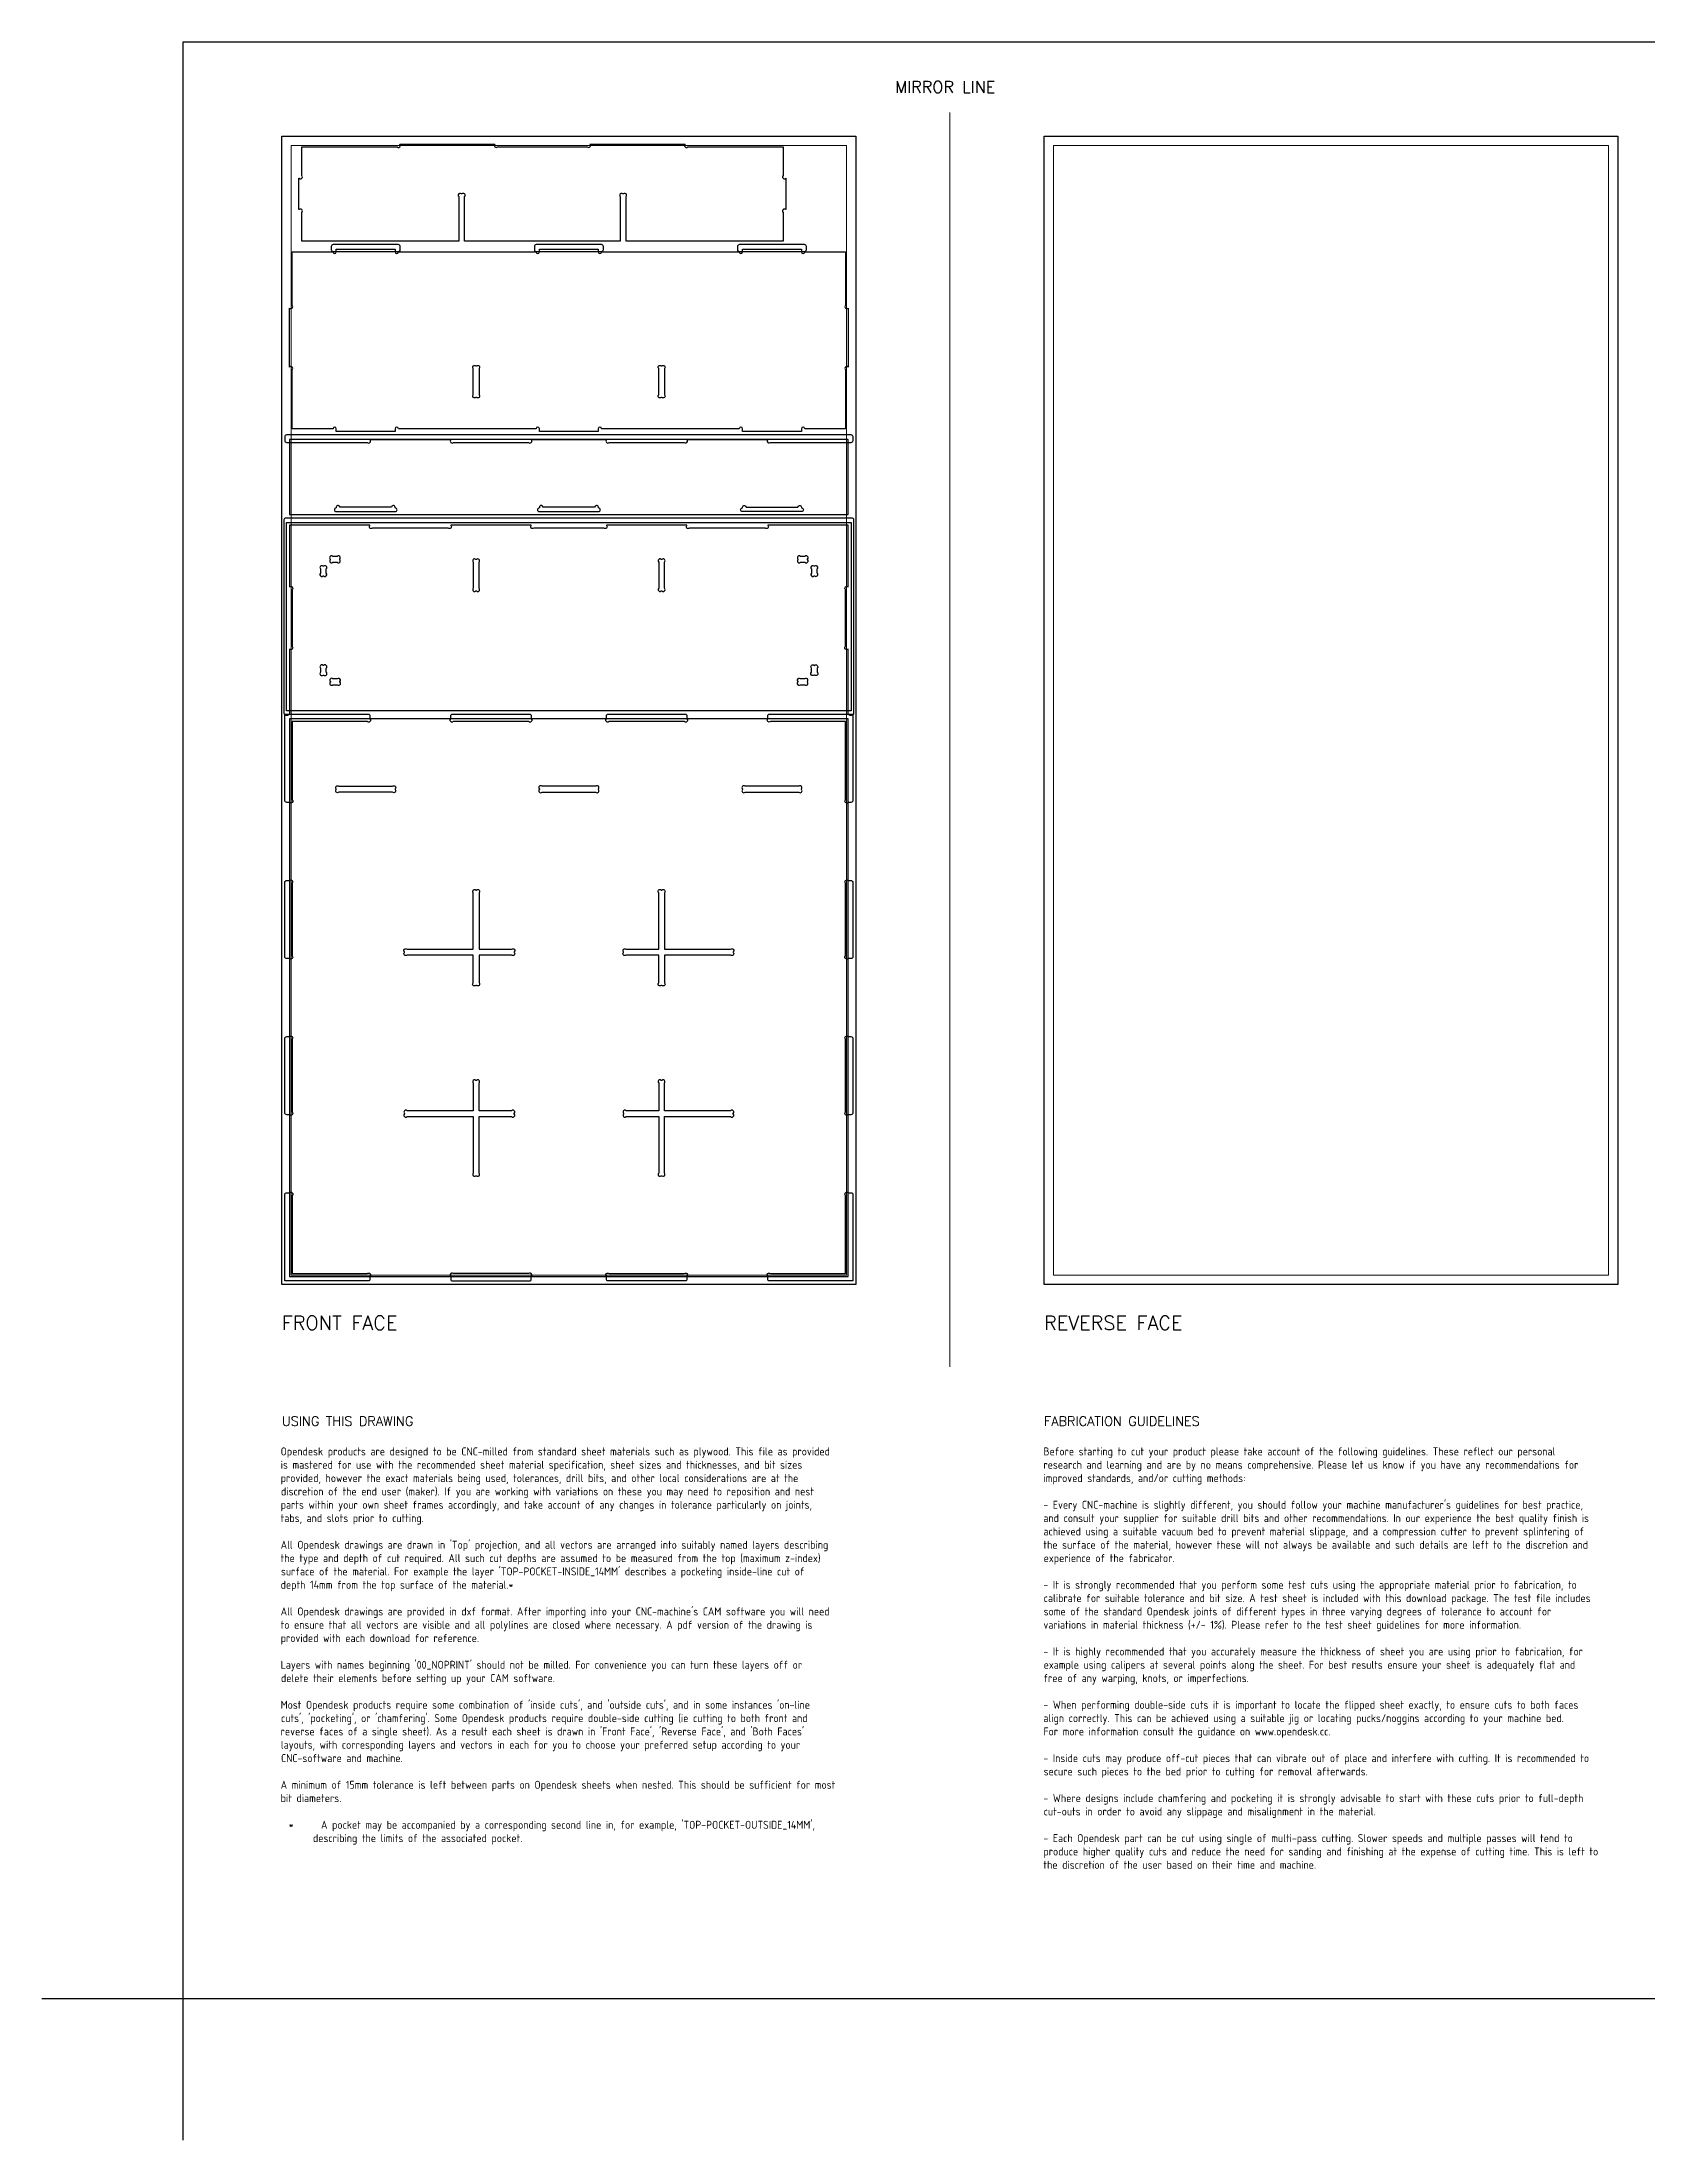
# Model space of a CAD drawing. Header units: millimetres. Extents: x -300 to 5880, y -300 to 4158.
# Drawn here: x -300 to 3112, y -300 to 4158 of the extents above; entities that cross this region are included whole.
import ezdxf
from ezdxf.enums import TextEntityAlignment as Align

# ---------------------------------------------------------------- set-up
doc = ezdxf.new("R2010")
doc.units = ezdxf.units.MM
doc.layers.add('00-NOPRINT_TEXT', color=7, linetype='Continuous', lineweight=25)
doc.layers.add('00_NOPRINT_TOLERANCE', color=7, linetype='Continuous', lineweight=5)
for name, color, linetype, lineweight, true_color in [('BOARD_$TH-NOMINAL', 3, 'Continuous', 30, 0x00ff00), ('TOP-CUT-INSIDE_12.000MM', 3, 'Continuous', 25, 0x00ff04), ('TOP-CUT-OUTSIDE_12.000MM', 60, 'Continuous', 25, 0xa0ff00), ('TOP-POCKET-INSIDE_3.000MM', 140, 'Continuous', 25, 0x00c8ff), ('TOP-POCKET-INSIDE_6.000MM', 6, 'Continuous', 25, 0xff00e0)]:
    doc.layers.add(name, color=color, linetype=linetype, lineweight=lineweight, true_color=true_color)
doc.styles.add('OD-ISOCP-17_240', font='isocp.shx')
doc.styles.add('OD-ISOCP-17_241', font='isocp.shx')
doc.styles.add('OD-ISOCP-17_242', font='isocp.shx')
doc.styles.add('OD-ISOCP-17_243', font='isocp.shx')
doc.styles.add('OD-ISOCP-17_244', font='isocp.shx')
doc.styles.add('OD-ISOCP-17_245', font='isocp.shx')
doc.styles.add('OD-ISOCP-17_246', font='isocp.shx')
doc.styles.add('OD-ISOCP-17_247', font='isocp.shx')
doc.styles.add('OD-ISOCP-17_248', font='isocp.shx')
doc.styles.add('OD-ISOCP-17_249', font='isocp.shx')
doc.styles.add('OD-ISOCP-17_250', font='isocp.shx')
doc.styles.add('OD-ISOCP-17_251', font='isocp.shx')
doc.styles.add('OD-ISOCP-17_252', font='isocp.shx')
doc.styles.add('OD-ISOCP-17_253', font='isocp.shx')
doc.styles.add('OD-ISOCP-17_254', font='isocp.shx')
doc.styles.add('OD-ISOCP-17_255', font='isocp.shx')
doc.styles.add('OD-ISOCP-17_256', font='isocp.shx')
doc.styles.add('OD-ISOCP-17_257', font='isocp.shx')
doc.styles.add('OD-ISOCP-17_258', font='isocp.shx')
doc.styles.add('OD-ISOCP-17_259', font='isocp.shx')
doc.styles.add('OD-ISOCP-17_260', font='isocp.shx')
doc.styles.add('OD-ISOCP-17_261', font='isocp.shx')
doc.styles.add('OD-ISOCP-17_262', font='isocp.shx')
doc.styles.add('OD-ISOCP-17_263', font='isocp.shx')
doc.styles.add('OD-ISOCP-17_264', font='isocp.shx')
doc.styles.add('OD-ISOCP-17_265', font='isocp.shx')
doc.styles.add('OD-ISOCP-17_266', font='isocp.shx')
doc.styles.add('OD-ISOCP-17_267', font='isocp.shx')
doc.styles.add('OD-ISOCP-17_268', font='isocp.shx')
doc.styles.add('OD-ISOCP-17_269', font='isocp.shx')
doc.styles.add('OD-ISOCP-17_270', font='isocp.shx')
doc.styles.add('OD-ISOCP-17_271', font='isocp.shx')
doc.styles.add('OD-ISOCP-17_272', font='isocp.shx')
doc.styles.add('OD-ISOCP-17_273', font='isocp.shx')
doc.styles.add('OD-ISOCP-17_274', font='isocp.shx')
doc.styles.add('OD-ISOCP-17_275', font='isocp.shx')
doc.styles.add('OD-ISOCP-17_276', font='isocp.shx')
doc.styles.add('OD-ISOCP-17_277', font='isocp.shx')
doc.styles.add('OD-ISOCP-17_278', font='isocp.shx')
doc.styles.add('OD-ISOCP-17_279', font='isocp.shx')
doc.styles.add('OD-ISOCP-17_280', font='isocp.shx')
doc.styles.add('OD-ISOCP-17_281', font='isocp.shx')
doc.styles.add('OD-ISOCP-17_282', font='isocp.shx')
doc.styles.add('OD-ISOCP-17_283', font='isocp.shx')
doc.styles.add('OD-ISOCP-17_284', font='isocp.shx')
doc.styles.add('OD-ISOCP-17_285', font='isocp.shx')
doc.styles.add('OD-ISOCP-17_286', font='isocp.shx')
doc.styles.add('OD-ISOCP-17_287', font='isocp.shx')
doc.styles.add('OD-ISOCP-17_288', font='isocp.shx')
doc.styles.add('OD-SIMPLEX-20_87', font='simplex.shx')
doc.styles.add('OD-SIMPLEX-20_88', font='simplex.shx')
doc.styles.add('OD-SIMPLEX-25_89', font='simplex.shx')
doc.styles.add('OD-SIMPLEX-30_88', font='simplex.shx')
doc.styles.add('OD-SIMPLEX-30_89', font='simplex.shx')

# ---------------------------------------------------------------- blocks, each defined once
blk = doc.blocks.new('Borders Opendesk_7')
at = {"layer": '00-NOPRINT_TEXT'}
for p, q in [((0, 4158), (5880, 4158)), ((0, 0), (0, 4158)), ((0, 0), (-300, 0)), ((0, -300), (0, 0)), ((5880, 0), (0, 0))]:
    blk.add_line(p, q, dxfattribs=at)
at = {"layer": '00_NOPRINT_TOLERANCE', "ltscale": 0.379043}
blk.add_line((1630, 1343.2), (1630, 4008), dxfattribs=at)
at = {"layer": '00_NOPRINT_TOLERANCE', "ltscale": 0.379202}
for p, q in [((210, 3958), (1430, 3958)), ((210, 1518), (210, 3958)), ((1430, 3958), (1430, 1518)), ((1830, 3958), (3050, 3958)), ((1830, 1518), (1830, 3958)), ((3050, 3958), (3050, 1518)), ((1430, 1518), (210, 1518)), ((3050, 1518), (1830, 1518))]:
    blk.add_line(p, q, dxfattribs=at)
at = {"layer": '00_NOPRINT_TOLERANCE', "ltscale": 0.380876}
for p, q in [((230, 3938), (1410, 3938)), ((1850, 3938), (3030, 3938)), ((1410, 1538), (230, 1538)), ((3030, 1538), (1850, 1538))]:
    blk.add_line(p, q, dxfattribs=at)
at = {"layer": '00_NOPRINT_TOLERANCE', "ltscale": 0.380023}
for p, q in [((230, 1538), (230, 3938)), ((1410, 3938), (1410, 1538)), ((1850, 1538), (1850, 3938)), ((3030, 3938), (3030, 1538))]:
    blk.add_line(p, q, dxfattribs=at)
at = {"layer": 'BOARD_$TH-NOMINAL'}
for p, q in [((210, 3958), (1430, 3958)), ((210, 1518), (210, 3958)), ((1430, 3958), (1430, 1518)), ((1830, 3958), (3050, 3958)), ((1830, 1518), (1830, 3958)), ((3050, 3958), (3050, 1518)), ((1430, 1518), (210, 1518)), ((3050, 1518), (1830, 1518))]:
    blk.add_line(p, q, dxfattribs=at)
at = {"layer": '00-NOPRINT_TEXT', "style": 'OD-SIMPLEX-25_89'}
blk.add_text('MIRROR LINE', height=25, dxfattribs=at).set_placement((1513.3, 4049.9))
at = {"layer": '00-NOPRINT_TEXT', "color": 7}
for s, height, style, p in [('FRONT FACE', 30, 'OD-SIMPLEX-30_89', (210, 1451.3)), ('REVERSE FACE', 30, 'OD-SIMPLEX-30_88', (1830, 1451.3)), ('USING THIS DRAWING', 20, 'OD-SIMPLEX-20_88', (210, 1237.4)), ('FABRICATION GUIDELINES', 20, 'OD-SIMPLEX-20_87', (1830, 1237.4))]:
    blk.add_text(s, height=height, dxfattribs=dict(at, style=style)).set_placement(p, align=Align.TOP_LEFT)
for s, style, p in [('Opendesk products are designed to be CNC-milled from standard sheet materials such as plywood. This file as provided', 'OD-ISOCP-17_265', (207.4, 1154.7)), ('Before starting to cut your product please take account of the following guidelines. These reflect our personal', 'OD-ISOCP-17_240', (1828.7, 1154.7)), ('is mastered for use with the recommended sheet material specification, sheet sizes and thicknesses, and bit sizes', 'OD-ISOCP-17_266', (207.4, 1126.3)), ('provided, however the exact materials being used, tolerances, drill bits, and other local considerations are at the', 'OD-ISOCP-17_267', (207.4, 1098)), ('research and learning and are by no means comprehensive. Please let us know if you have any recommendations for', 'OD-ISOCP-17_241', (1828.7, 1126.3)), ('improved standards, and/or cutting methods:', 'OD-ISOCP-17_242', (1828.7, 1098)), ('discretion of the end user (maker). If you are working with variations on these you may need to reposition and nest', 'OD-ISOCP-17_268', (208.1, 1069.7)), ('tabs, and slots prior to cutting.', 'OD-ISOCP-17_270', (207.4, 1013)), ('parts within your own sheet frames accordingly, and take account of any changes in tolerance particularly on joints,', 'OD-ISOCP-17_269', (207.4, 1041.3)), ("- Every CNC-machine is slightly different, you should follow your machine manufacturer's guidelines for best practice,", 'OD-ISOCP-17_243', (1828.7, 1041.3)), ('and consult your supplier for suitable drill bits and other recommendations. In our experience the best quality finish is', 'OD-ISOCP-17_244', (1828.7, 1013)), ('achieved using a suitable vacuum bed to prevent material slippage, and a compression cutter to prevent splintering of', 'OD-ISOCP-17_245', (1828.7, 984.7)), ('the type and depth of cut required. All such cut depths are assumed to be measured from the top (maximum z-index)', 'OD-ISOCP-17_272', (207.4, 928)), ("All Opendesk drawings are drawn in 'Top' projection, and all vectors are arranged into suitably named layers describing", 'OD-ISOCP-17_271', (207.4, 956.3)), ('the surface of the material, however these will not always be available and such details are left to the discretion and', 'OD-ISOCP-17_246', (1828.7, 956.3)), ('experience of the fabricator.', 'OD-ISOCP-17_247', (1829.2, 928)), ("surface of the material. For example the layer 'TOP-POCKET-INSIDE_14MM' describes a pocketing inside-line cut of", 'OD-ISOCP-17_273', (208, 899.7)), ('depth 14mm from the top surface of the material.*', 'OD-ISOCP-17_274', (207.4, 871.3)), ('- It is strongly recommended that you perform some test cuts using the appropriate material prior to fabrication, to', 'OD-ISOCP-17_248', (1828.7, 871.3)), ('calibrate for suitable tolerance and bit size. A test sheet is included with this download package. The test file includes', 'OD-ISOCP-17_249', (1829.3, 843)), ('to ensure that all vectors are visible and all polylines are closed where necessary. A pdf version of the drawing is', 'OD-ISOCP-17_276', (207.4, 786.3)), ("All Opendesk drawings are provided in dxf format. After importing into your CNC-machine's CAM software you will need", 'OD-ISOCP-17_275', (207.4, 814.7)), ('variations in material thickness (+/- 1%). Please refer to the test sheet guidelines for more information.', 'OD-ISOCP-17_251', (1828.7, 786.3)), ('some of the standard Opendesk joints of different types in three varying degrees of tolerance to account for', 'OD-ISOCP-17_250', (1829.2, 814.7)), ('provided with each download for reference.', 'OD-ISOCP-17_277', (207.4, 758)), ("Layers with names beginning '00_NOPRINT' should not be milled. For convenience you can turn these layers off or", 'OD-ISOCP-17_278', (207.4, 701.3)), ('- It is highly recommended that you accurately measure the thickness of sheet you are using prior to fabrication, for', 'OD-ISOCP-17_252', (1828.7, 729.7)), ('example using calipers at several points along the sheet. For best results ensure your sheet is adequately flat and', 'OD-ISOCP-17_253', (1829.2, 701.3)), ('delete their elements before setting up your CAM software.', 'OD-ISOCP-17_279', (208.1, 673)), ('free of any warping, knots, or imperfections.', 'OD-ISOCP-17_254', (1828.7, 673)), ("Most Opendesk products require some combination of 'inside cuts', and 'outside cuts', and in some instances 'on-line", 'OD-ISOCP-17_280', (207.4, 616.3)), ('- When performing double-side cuts it is important to locate the flipped sheet exactly, to ensure cuts to both faces', 'OD-ISOCP-17_255', (1828.7, 616.3)), ("reverse faces of a single sheet). As a result each sheet is drawn in 'Front Face', 'Reverse Face', and 'Both Faces'", 'OD-ISOCP-17_282', (207.4, 559.7)), ("cuts', 'pocketing', or 'chamfering'. Some Opendesk products require double-side cutting (ie cutting to both front and", 'OD-ISOCP-17_281', (208.1, 588)), ('align correctly. This can be achieved using a suitable jig or locating pucks/noggins according to your machine bed.', 'OD-ISOCP-17_256', (1828.7, 588)), ('layouts, with corresponding layers and vectors in each for you to choose your preferred setup according to your', 'OD-ISOCP-17_283', (207.8, 531.3)), ('For more information consult the guidance on www.opendesk.cc.', 'OD-ISOCP-17_257', (1828.7, 559.7)), ('CNC-software and machine.', 'OD-ISOCP-17_284', (208.2, 503)), ('- Inside cuts may produce off-cut pieces that can vibrate out of place and interfere with cutting. It is recommended to', 'OD-ISOCP-17_258', (1828.7, 503)), ('secure such pieces to the bed prior to cutting for removal afterwards.', 'OD-ISOCP-17_259', (1829.2, 474.7)), ('A minimum of 15mm tolerance is left between parts on Opendesk sheets when nested. This should be sufficient for most', 'OD-ISOCP-17_285', (207.4, 446.3)), ('bit diameters.', 'OD-ISOCP-17_286', (207.4, 418)), ('- Where designs include chamfering and pocketing it is strongly advisable to start with these cuts prior to full-depth', 'OD-ISOCP-17_260', (1828.7, 418)), ('cut-outs in order to avoid any slippage and misalignment in the material.', 'OD-ISOCP-17_261', (1829.3, 389.7)), ("*      A pocket may be accompanied by a corresponding second line in, for example, 'TOP-POCKET-OUTSIDE_14MM',", 'OD-ISOCP-17_287', (224.4, 361.3)), ('describing the limits of the associated pocket.', 'OD-ISOCP-17_288', (276.1, 333)), ('- Each Opendesk part can be cut using single of multi-pass cutting. Slower speeds and multiple passes will tend to', 'OD-ISOCP-17_262', (1828.7, 333)), ('produce higher quality cuts and reduce the need for sanding and finishing at the expense of cutting time. This is left to', 'OD-ISOCP-17_263', (1828.7, 304.7)), ('the discretion of the user based on their time and machine.', 'OD-ISOCP-17_264', (1828.7, 276.3))]:
    blk.add_text(s, height=17, dxfattribs=dict(at, style=style)).set_placement(p)

msp = doc.modelspace()

# ---------------------------------------------------------------- linework, layer by layer
at = {"layer": 'TOP-CUT-INSIDE_12.000MM'}
for points in [[(297.7, 3023.6), (298.7, 3023.6, 1), (304.4, 3029.3), (304.4, 3038.3, 1), (298.7, 3044), (297.7, 3044, 1), (292, 3038.3), (292, 3029.3, 1), (297.7, 3023.6)], [(1327.4, 3058.2), (1327.4, 3059.3, 1), (1321.7, 3065), (1312.6, 3065, 1), (1307, 3059.3), (1307, 3058.2, 1), (1312.6, 3052.6), (1321.7, 3052.6, 1), (1327.4, 3058.2)], [(1335.6, 3038.3), (1335.6, 3029.3, 1), (1341.3, 3023.6), (1342.3, 3023.6, 1), (1348, 3029.3), (1348, 3038.3, 1), (1342.3, 3044), (1341.3, 3044, 1), (1335.6, 3038.3)], [(1348, 2818.6, -1), (1342.3, 2812.9), (1341.3, 2812.9, -1), (1335.6, 2818.6), (1335.6, 2827.7, -1), (1341.3, 2833.3), (1342.3, 2833.3, -1), (1348, 2827.7), (1348, 2818.6)], [(333.4, 2798), (333.4, 2799.1, 1), (327.7, 2804.7), (318.6, 2804.7, 1), (313, 2799.1), (313, 2798, 1), (318.6, 2792.3), (327.7, 2792.3, 1), (333.4, 2798)], [(1327, 2798), (1327, 2799.1, 1), (1321.4, 2804.7), (1312.3, 2804.7, 1), (1306.6, 2799.1), (1306.6, 2798, 1), (1312.3, 2792.3), (1321.4, 2792.3, 1), (1327, 2798)]]:
    msp.add_lwpolyline(points, format="xyb", dxfattribs=at)
for points in [[(318.3, 3065, 1), (312.6, 3059.3), (312.6, 3058.2, 1), (318.3, 3052.6), (327.4, 3052.6, 1), (333, 3058.2), (333, 3059.3, 1), (327.4, 3065)], [(292, 2818.6, 1), (297.7, 2812.9), (298.7, 2812.9, 1), (304.4, 2818.6), (304.4, 2827.7, 1), (298.7, 2833.3), (297.7, 2833.3, 1), (292, 2827.7)]]:
    msp.add_lwpolyline(points, format="xyb", close=True, dxfattribs=at)
at = {"layer": 'TOP-CUT-OUTSIDE_12.000MM'}
for points in [[(252.3, 3874), (252.3, 3935), (454.8, 3935, 1.000002), (460.5, 3940.7), (460.5, 3941), (662.7, 3941), (662.7, 3940.7, 1), (668.3, 3935), (859.2, 3935, 1), (864.9, 3940.7), (864.9, 3941), (1067.1, 3941), (1067.1, 3940.7, 1.000002), (1072.7, 3935), (1275.3, 3935), (1275.3, 3874, 1), (1280.9, 3868.3), (1281.3, 3868.3), (1281.3, 3801.7), (1280.9, 3801.7, 0.999998), (1275.3, 3796), (1275.3, 3735), (941.6, 3735), (941.6, 3829.3, 1), (935.9, 3835), (934.8, 3835, 1), (929.2, 3829.3), (929.2, 3735), (598.4, 3735), (598.4, 3829.3, 1), (592.7, 3835), (591.6, 3835, 1), (586, 3829.3), (586, 3735), (252.3, 3735), (252.3, 3796, 0.999998), (246.6, 3801.7), (246.3, 3801.7), (246.3, 3868.3), (246.6, 3868.3, 1), (252.3, 3874)], [(1189.2, 3336, 1), (1182.2, 3336), (889.6, 3336, 1), (882.6, 3336), (882.6, 3330), (757.4, 3330), (757.4, 3336, 1), (750.4, 3336), (457.8, 3336, 1), (450.8, 3336), (450.8, 3330), (325.7, 3330), (325.7, 3336, 1), (318.7, 3336), (232, 3336), (232, 3461.7, 1), (226.3, 3467.3), (226, 3467.3), (226, 3592.7), (226.3, 3592.7, 1), (232, 3598.3), (232, 3712), (318.7, 3712, 1), (325.7, 3712), (325.7, 3718), (450.8, 3718), (450.8, 3712, 0.999784), (457.8, 3712), (750.4, 3712, 1), (757.4, 3712), (757.4, 3718), (882.6, 3718), (882.6, 3712, 1), (889.6, 3712), (1182.2, 3712, 1.000003), (1189.2, 3712), (1189.2, 3718), (1314.3, 3718), (1314.3, 3712, 0.999905), (1321.3, 3712), (1408, 3712), (1408, 3598.3, 1), (1413.6, 3592.7), (1414, 3592.7), (1414, 3467.3), (1413.6, 3467.3, 1), (1408, 3461.7), (1408, 3336), (1321.3, 3336, 1), (1314.3, 3336), (1314.3, 3330), (1189.2, 3330), (1189.2, 3336)]]:
    msp.add_lwpolyline(points, format="xyb", dxfattribs=at)
for points in [[(226, 3313), (226, 3154), (1414, 3154), (1414, 3313)], [(1420, 2737), (220, 2737), (220, 3137), (1420, 3137)], [(1414, 2720), (226, 2720), (226, 1535), (1414, 1535)]]:
    msp.add_lwpolyline(points, close=True, dxfattribs=at)
at = {"layer": 'TOP-POCKET-INSIDE_3.000MM'}
for points in [[(460.8, 3716, -0.414214), (456.8, 3712), (319.7, 3712, -0.414214), (315.7, 3716), (315.7, 3724, -0.414214), (319.7, 3728), (456.8, 3728, -0.414214), (460.8, 3724)], [(892.6, 3724), (892.6, 3716, -0.414214), (888.6, 3712), (751.4, 3712, -0.414214), (747.4, 3716), (747.4, 3724, -0.414214), (751.4, 3728), (888.6, 3728, -0.414214)], [(1179.2, 3716), (1179.2, 3724, -0.414214), (1183.2, 3728), (1320.3, 3728, -0.414214), (1324.3, 3724), (1324.3, 3716, -0.414214), (1320.3, 3712), (1183.2, 3712, -0.414214)]]:
    msp.add_lwpolyline(points, format="xyb", close=True, dxfattribs=at)
at = {"layer": 'TOP-POCKET-INSIDE_6.000MM'}
for points in [[(623.5, 3402.7), (622.4, 3402.7, -1.000001), (616.7, 3408.3), (616.7, 3464.1, -1.00001), (622.4, 3469.7), (623.5, 3469.7, -1), (629.1, 3464.1), (629.1, 3408.3, -0.999999)], [(1065.3, 3307, 1), (1071, 3312.7), (1071, 3313), (1242.8, 3313), (1242.8, 3312.7, 1), (1248.4, 3307), (1420, 3307, 0.414214), (1424, 3311), (1424, 3319, 0.414214), (1420, 3323), (220, 3323, 0.414214), (216, 3319), (216, 3311, 0.414214), (220, 3307), (391.6, 3307, 1), (397.2, 3312.7), (397.2, 3313), (569, 3313), (569, 3312.7, 1), (574.7, 3307), (734.4, 3307, 1), (740.1, 3312.7), (740.1, 3313), (899.9, 3313), (899.9, 3312.7, 1), (905.6, 3307)], [(325.6, 3169.7), (325.6, 3168, 1), (325.6, 3160), (450.9, 3160, 1), (450.9, 3168), (450.9, 3169.7, 0.939678), (442.9, 3169.2), (333.6, 3169.2, 0.939678)], [(757.3, 3169.7), (757.3, 3168, 1), (757.3, 3160), (882.7, 3160, 1), (882.7, 3168), (882.7, 3169.7, 0.939678), (874.6, 3169.2), (765.4, 3169.2, 0.939678)], [(1189.1, 3168), (1189.1, 3169.7, -0.939678), (1197.1, 3169.2), (1306.4, 3169.2, -0.939678), (1314.5, 3169.7), (1314.5, 3168, -1), (1314.5, 3160), (1189.1, 3160, -1)], [(226.3, 2542.1), (220.3, 2542.1, -0.414214), (216.3, 2546.1), (216.3, 2729.7), (393.2, 2729.7, -0.414214), (397.2, 2725.7), (397.2, 2719.7, -1), (391.6, 2714), (232, 2714), (232, 2547.8, -1)], [(734.4, 2714), (574.7, 2714, -1.000076), (569, 2719.7), (569, 2725.7, -0.414214), (573, 2729.7), (736.1, 2729.7, -0.414214), (740.1, 2725.7), (740.1, 2719.7, -1.000076)], [(1065.3, 2714), (905.6, 2714, -1.000076), (899.9, 2719.7), (899.9, 2725.7, -0.414214), (903.9, 2729.7), (1067, 2729.7, -0.414214), (1071, 2725.7), (1071, 2719.7, -1.000076)], [(1413.7, 2542.1, -1), (1408, 2547.8), (1408, 2714), (1248.4, 2714, -1), (1242.8, 2719.7), (1242.8, 2725.7, -0.414214), (1246.8, 2729.7), (1423.7, 2729.7), (1423.7, 2546.1, -0.414214), (1419.7, 2542.1)], [(623.5, 2153.4), (622.4, 2153.4, -1), (616.7, 2159.1), (616.7, 2217.9), (476.3, 2217.9, -1), (470.6, 2223.6), (470.6, 2224.6, -1.000417), (476.3, 2230.3), (616.7, 2230.3), (616.7, 2350.3, -1), (622.4, 2356), (623.5, 2356, -1), (629.1, 2350.3), (629.1, 2230.3), (698.1, 2230.3, -1.000417), (703.8, 2224.6), (703.8, 2223.6, -1), (698.1, 2217.9), (629.1, 2217.9), (629.1, 2159.1, -1)], [(1010.9, 2159.1), (1010.9, 2217.9), (941.9, 2217.9, -1), (936.2, 2223.6), (936.2, 2224.6, -1.000417), (941.9, 2230.3), (1010.9, 2230.3), (1010.9, 2350.3, -1), (1016.5, 2356), (1017.6, 2356, -1), (1023.3, 2350.3), (1023.3, 2230.3), (1163.7, 2230.3, -1.000417), (1169.4, 2224.6), (1169.4, 2223.6, -1), (1163.7, 2217.9), (1023.3, 2217.9), (1023.3, 2159.1, -1), (1017.6, 2153.4), (1016.5, 2153.4, -1)], [(1016.5, 1951.6, 1), (1010.9, 1945.9), (1010.9, 1887.1), (941.9, 1887.1, 1), (936.2, 1881.4), (936.2, 1880.4, 1.000417), (941.9, 1874.7), (1010.9, 1874.7), (1010.9, 1754.7, 1), (1016.5, 1749), (1017.6, 1749, 1), (1023.3, 1754.7), (1023.3, 1874.7), (1163.7, 1874.7, 1.000417), (1169.4, 1880.4), (1169.4, 1881.4, 1), (1163.7, 1887.1), (1023.3, 1887.1), (1023.3, 1945.9, 1), (1017.6, 1951.6)], [(740.1, 1535.3, 1.000076), (734.4, 1541), (574.7, 1541, 1.000076), (569, 1535.3), (569, 1529.3, 0.414214), (573, 1525.3), (736.1, 1525.3, 0.414214), (740.1, 1529.3)], [(1071, 1535.3), (1071, 1529.3, -0.414214), (1067, 1525.3), (903.9, 1525.3, -0.414214), (899.9, 1529.3), (899.9, 1535.3, -1.000076), (905.6, 1541), (1065.3, 1541, -1.000076)]]:
    msp.add_lwpolyline(points, format="xyb", close=True, dxfattribs=at)
for points in [[(1017.6, 3402.7), (1016.5, 3402.7, -0.999999), (1010.9, 3408.3), (1010.9, 3464.1, -0.99999), (1016.5, 3469.7), (1017.6, 3469.7, -1), (1023.3, 3464.1), (1023.3, 3408.3, -1), (1017.6, 3402.7)], [(1408, 2873.7), (1408, 2994.3, -1), (1413.7, 3000), (1414, 3000), (1414, 3131), (1243, 3131), (1243, 3130.6, -0.960538), (1237.2, 3125), (1076.5, 3125, -0.960538), (1070.8, 3130.6), (1070.8, 3131), (900.1, 3131), (900.1, 3130.7, -1), (894.5, 3125), (745.5, 3125, -1), (739.9, 3130.7), (739.9, 3131), (569.2, 3131), (569.2, 3130.6, -0.960538), (563.5, 3125), (402.8, 3125, -0.960538), (397, 3130.6), (397, 3131), (226, 3131), (226, 3000), (226.3, 3000, -1), (232, 2994.3), (232, 2873.7, -1), (226.3, 2868), (226, 2868), (226, 2731, -0.414214), (222, 2727), (219, 2727, -0.414214), (215, 2731), (215, 3143, -0.414214), (219, 3147), (1421, 3147, -0.414214), (1425, 3143), (1425, 2731, -0.414214), (1421, 2727), (1418, 2727, -0.414214), (1414, 2731), (1414, 2868), (1413.7, 2868, -1), (1408, 2873.7)], [(623.5, 2991.5, 1), (629.1, 2997.1), (629.1, 3052.9, 1), (623.5, 3058.5), (622.4, 3058.5, 0.99999), (616.7, 3052.9), (616.7, 2997.1, 0.999999), (622.4, 2991.5), (623.5, 2991.5)], [(1010.9, 2997.1, 1.000001), (1016.5, 2991.5), (1017.6, 2991.5, 0.999999), (1023.3, 2997.1), (1023.3, 3052.9, 1), (1017.6, 3058.5), (1016.5, 3058.5, 1.00001), (1010.9, 3052.9), (1010.9, 2997.1)], [(450.9, 2570.7), (450.9, 2569.7, -0.99894), (445.2, 2564), (331.2, 2564, -0.998986), (325.6, 2569.7), (325.6, 2570.7, -0.998937), (331.2, 2576.4), (445.2, 2576.4, -1), (450.9, 2570.7)], [(882.7, 2570.7, 1), (877, 2576.4), (763, 2576.4, 0.998937), (757.3, 2570.7), (757.3, 2569.7, 0.998986), (763, 2564), (877, 2564, 0.99894), (882.7, 2569.7), (882.7, 2570.7)], [(1314.4, 2570.7, 1), (1308.8, 2576.4), (1194.8, 2576.4, 0.998937), (1189.1, 2570.7), (1189.1, 2569.7, 0.998986), (1194.8, 2564), (1308.8, 2564, 0.99894), (1314.4, 2569.7), (1314.4, 2570.7)], [(232, 2370.6), (232, 2216.1, -1), (226.3, 2210.4), (220.3, 2210.4, -0.414214), (216.3, 2214.4), (216.3, 2372.3, -0.414214), (220.3, 2376.3), (226.3, 2376.3, -1), (232, 2370.6)], [(1413.7, 2376.3), (1419.7, 2376.3, -0.414214), (1423.7, 2372.3), (1423.7, 2214.4, -0.414214), (1419.7, 2210.4), (1413.7, 2210.4, -1), (1408, 2216.1), (1408, 2370.6, -1), (1413.7, 2376.3)], [(226.3, 1878.7), (220.3, 1878.7, -0.414214), (216.3, 1882.7), (216.3, 2040.6, -0.414214), (220.3, 2044.6), (226.3, 2044.6, -1), (232, 2038.9), (232, 1884.4, -1), (226.3, 1878.7)], [(1408, 1884.4), (1408, 2038.9, -1), (1413.7, 2044.6), (1419.7, 2044.6, -0.414214), (1423.7, 2040.6), (1423.7, 1882.7, -0.414214), (1419.7, 1878.7), (1413.7, 1878.7, -1), (1408, 1884.4)], [(622.4, 1951.6, 1), (616.7, 1945.9), (616.7, 1887.1), (476.3, 1887.1, 1), (470.6, 1881.4), (470.6, 1880.4, 1.000417), (476.3, 1874.7), (616.7, 1874.7), (616.7, 1754.7, 1), (622.4, 1749), (623.5, 1749, 1), (629.1, 1754.7), (629.1, 1874.7), (698.1, 1874.7, 1.000417), (703.8, 1880.4), (703.8, 1881.4, 1), (698.1, 1887.1), (629.1, 1887.1), (629.1, 1945.9, 1), (623.5, 1951.6), (622.4, 1951.6)], [(397.2, 1535.3), (397.2, 1529.3, -0.414214), (393.2, 1525.3), (216.3, 1525.3), (216.3, 1708.9, -0.414214), (220.3, 1712.9), (226.3, 1712.9, -1), (232, 1707.2), (232, 1541), (391.6, 1541, -1), (397.2, 1535.3)], [(1248.4, 1541), (1408, 1541), (1408, 1707.2, -1), (1413.7, 1712.9), (1419.7, 1712.9, -0.414214), (1423.7, 1708.9), (1423.7, 1525.3), (1246.8, 1525.3, -0.414214), (1242.8, 1529.3), (1242.8, 1535.3, -1), (1248.4, 1541)]]:
    msp.add_lwpolyline(points, format="xyb", dxfattribs=at)

# ---------------------------------------------------------------- block references
msp.add_blockref('Borders Opendesk_7', (0, 0))

doc.saveas('drawing.dxf')
